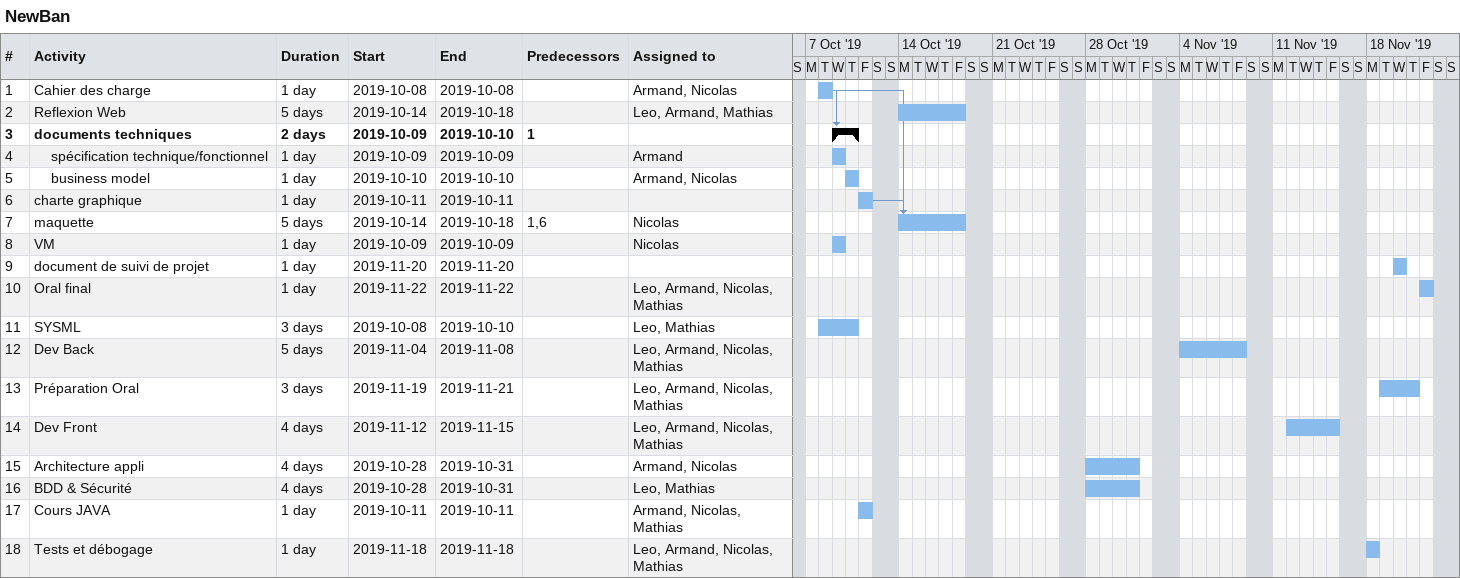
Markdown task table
NewBan

| ID | Level | Task | Duration | Start | Finish | Predecessors | Resources |
|---|---|---|---|---|---|---|---|
| 1 | 1 | Cahier des charge | 1d | 2019-10-08 | 2019-10-08 |  | Armand, Nicolas |
| 2 | 1 | Reflexion Web | 5d | 2019-10-14 | 2019-10-18 |  | Leo, Armand, Mathias |
| 3 | 1 | **documents techniques** | 2d | 2019-10-09 | 2019-10-10 | 1 |  |
| 4 | 2 | spécification technique/fonctionnel | 1d | 2019-10-09 | 2019-10-09 |  | Armand |
| 5 | 2 | business model | 1d | 2019-10-10 | 2019-10-10 |  | Armand, Nicolas |
| 6 | 1 | charte graphique | 1d | 2019-10-11 | 2019-10-11 |  |  |
| 7 | 1 | maquette | 5d | 2019-10-14 | 2019-10-18 | 1, 6 | Nicolas |
| 8 | 1 | VM | 1d | 2019-10-09 | 2019-10-09 |  | Nicolas |
| 9 | 1 | document de suivi de projet | 1d | 2019-11-20 | 2019-11-20 |  |  |
| 10 | 1 | Oral final | 1d | 2019-11-22 | 2019-11-22 |  | Leo, Armand, Nicolas, Mathias |
| 11 | 1 | SYSML | 3d | 2019-10-08 | 2019-10-10 |  | Leo, Mathias |
| 12 | 1 | Dev Back | 5d | 2019-11-04 | 2019-11-08 |  | Leo, Armand, Nicolas, Mathias |
| 13 | 1 | Préparation Oral | 3d | 2019-11-19 | 2019-11-21 |  | Leo, Armand, Nicolas, Mathias |
| 14 | 1 | Dev Front | 4d | 2019-11-12 | 2019-11-15 |  | Leo, Armand, Nicolas, Mathias |
| 15 | 1 | Architecture appli | 4d | 2019-10-28 | 2019-10-31 |  | Armand, Nicolas |
| 16 | 1 | BDD & Sécurité | 4d | 2019-10-28 | 2019-10-31 |  | Leo, Mathias |
| 17 | 1 | Cours JAVA | 1d | 2019-10-11 | 2019-10-11 |  | Armand, Nicolas, Mathias |
| 18 | 1 | Tests et débogage | 1d | 2019-11-18 | 2019-11-18 |  | Leo, Armand, Nicolas, Mathias |
